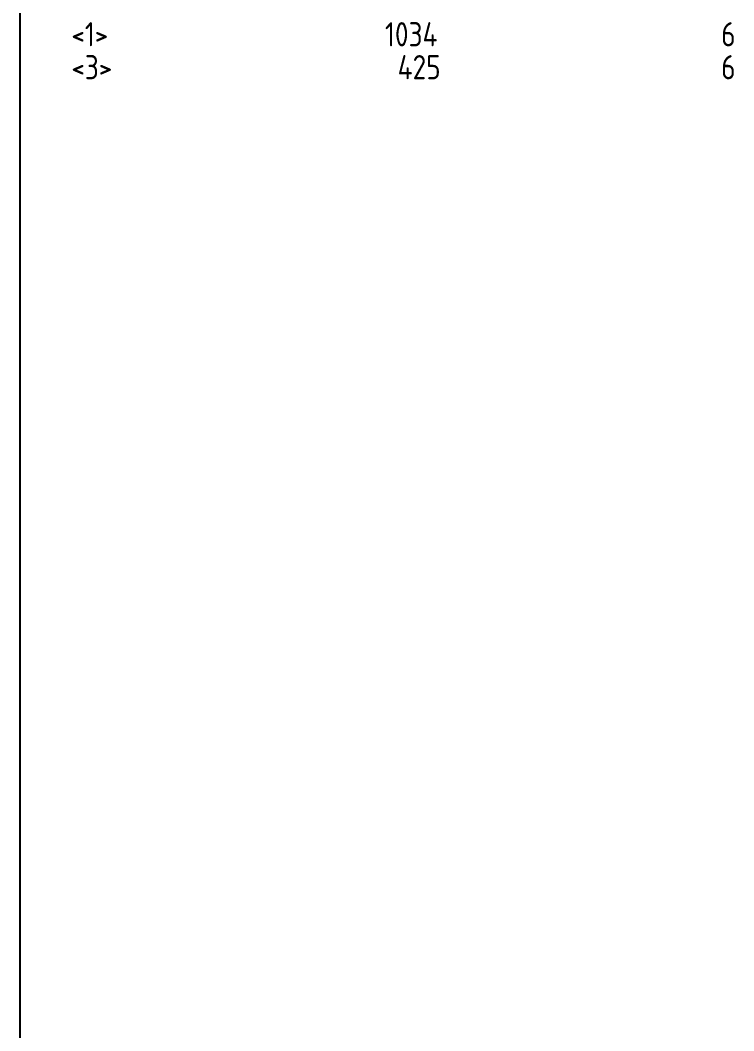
# Model space of a CAD drawing. Extents: x 0 to 594, y 0 to 420.
# Drawn here: x 402.9 to 476.5, y 104.3 to 208.6 of the extents above; entities that cross this region are included whole.
import ezdxf

# ---------------------------------------------------------------- set-up
doc = ezdxf.new("R2010")
doc.units = 0
doc.header["$MEASUREMENT"] = 0
doc.linetypes.add('BORDER_2012_SLN$0$8001.Solid', pattern=[0])
doc.layers.add('BORDER_2012_SLN$0$Level_1', color=7, linetype='BORDER_2012_SLN$0$8001.Solid', lineweight=25)
doc.layers.add('GT_1', color=7, linetype='Continuous')
doc.styles.add('HTX1', font='')
doc.styles.get('HTX1').set_extended_font_data('GOST type A')

# ---------------------------------------------------------------- blocks, each defined once
blk = doc.blocks.new('BORDER_2012_SLN')
at = {"layer": 'BORDER_2012_SLN$0$Level_1', "color": 7, "lineweight": -3}
blk.add_line((402.9, 7.5), (402.9, 412.5), dxfattribs=at)

msp = doc.modelspace()

# ---------------------------------------------------------------- block references
at = {"linetype": 'Continuous'}
msp.add_blockref('BORDER_2012_SLN', (0, 0), dxfattribs=at)

# ---------------------------------------------------------------- texts
at = {"layer": 'GT_1', "style": 'HTX1', "width": 1.02}
for s, p in [('  <1>', (405.557, 205.918)), ('     1034', (434, 205.918)), ('    6', (470, 205.918)), ('  <3>', (405.557, 202.517)), ('      425', (434, 202.517)), ('    6', (470, 202.517))]:
    msp.add_text(s, height=2.5, dxfattribs=at).set_placement(p)

doc.saveas('drawing.dxf')
